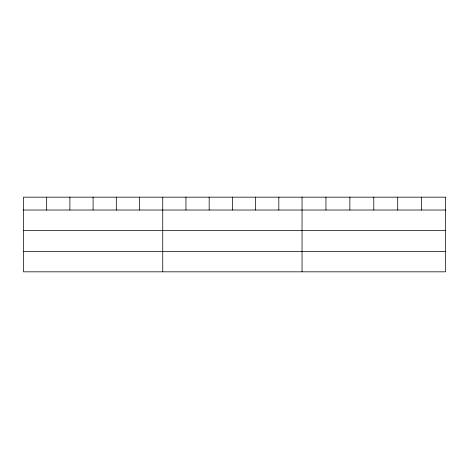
<?xml version="1.0" encoding="UTF-8"?>
<svg xmlns="http://www.w3.org/2000/svg" width="469" height="469" viewBox="0 0 469 469"><rect width="100%" height="100%" fill="white"/><g stroke="black" fill="none" stroke-linecap="round" stroke-linejoin="round"><path stroke-width="0.7" d="M23.45 210.03L445.55 210.03M23.45 230.426L445.55 230.426M23.45 251.437L445.55 251.437M421.631 197.173L421.631 210.03M397.712 197.173L397.712 210.03M373.793 197.173L373.793 210.03M349.874 197.173L349.874 210.03M325.955 197.173L325.955 210.03M302.036 197.173L302.036 271.827M278.821 197.173L278.821 210.03M255.605 197.173L255.605 210.03M232.389 197.173L232.389 210.03M209.174 197.173L209.174 210.03M185.959 197.173L185.959 210.03M162.743 197.173L162.743 271.827M139.528 197.173L139.528 210.03M116.312 197.173L116.312 210.03M93.097 197.173L93.097 210.03M69.881 197.173L69.881 210.03M46.666 197.173L46.666 210.03M445.55 197.173L23.45 197.173L23.45 271.827L445.55 271.827L445.55 197.173"/></g></svg>
